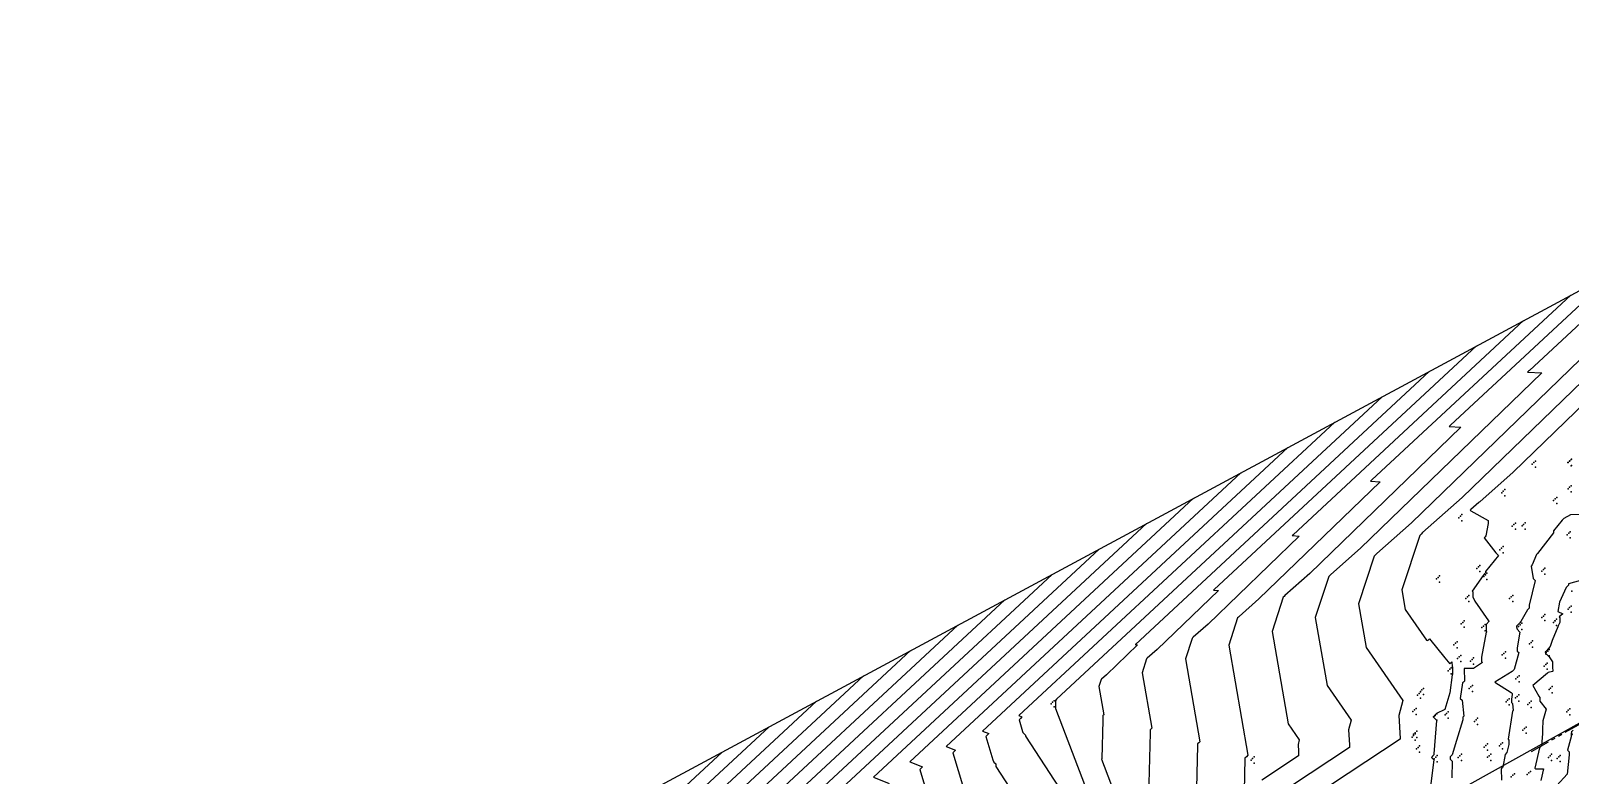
# Model space of a CAD drawing. Header units: metres. Extents: x 419582 to 423558, y 4805372 to 4807539.
# Drawn here: x 421198.4 to 421297.7, y 4806139.8 to 4806187.8 of the extents above; entities that cross this region are included whole.
import ezdxf

# ---------------------------------------------------------------- set-up
doc = ezdxf.new("R2010")
doc.units = ezdxf.units.M
doc.linetypes.add('PHANTOM', pattern=[2.5, 1.25, -0.25, 0.25, -0.25, 0.25, -0.25])
for name, color, linetype in [('C-TINN', 4, 'Continuous'), ('C-TINN-BNDY', 110, 'Continuous'), ('C-TOPO-MAJR', 9, 'Continuous'), ('C-TOPO-MINR', 8, 'Continuous'), ('LS', 7, 'Continuous')]:
    doc.layers.add(name, color=color, linetype=linetype)
doc.styles.get("Standard").update_dxf_attribs({"font": 'simplex.shx'})

# ---------------------------------------------------------------- blocks, each defined once
blk = doc.blocks.new('AN30 +0 +0')
at = {"linetype": 'PHANTOM', "flags": 128}
for points in [[(0, -11.382), (0, 11.382)], [(-11.382, 0), (11.382, 0)]]:
    blk.add_lwpolyline(points, dxfattribs=at)
at = {"flags": 128}
blk.add_lwpolyline([(-4.744, -4.744), (-4.744, 4.744), (4.744, 4.744), (4.744, -4.744)], close=True, dxfattribs=at)
at = {"layer": 'LS', "insert": (-3.273, -0.383), "char_height": 0.51577, "width": 9.13592, "attachment_point": 1}
blk.add_mtext('AN30\\PBase +0 Leg +0', dxfattribs=at)

msp = doc.modelspace()

# ---------------------------------------------------------------- linework, layer by layer
at = {"color": 31, "lineweight": 30, "true_color": 0xffbd7a, "elevation": 1718.013}
msp.add_lwpolyline([(423449.834, 4807399.592), (423130.593, 4807500.114), (421950.92, 4806612.998), (421795.045, 4806430.988), (421305.015, 4806147.038), (421305.015, 4806147.038), (420630.083, 4805770.97), (419765.157, 4805549.54), (419617.356, 4805580.088)], dxfattribs=at)
at = {"layer": 'C-TINN', "color": 4, "linetype": 'Continuous', "lineweight": -3}
for p in [(421295.17, 4806159.92, 1758.44), (421295.27, 4806160.02, 1758.44), (421295.37, 4806160.12, 1758.44), (421295.37, 4806159.72, 1758.44), (421297.47, 4806160.02, 1758.36), (421297.49, 4806160.036, 1758.335), (421297.57, 4806160.12, 1758.36), (421297.59, 4806160.136, 1758.335), (421297.67, 4806160.22, 1758.36), (421297.67, 4806159.82, 1758.36), (421297.69, 4806160.236, 1758.335), (421297.69, 4806159.836, 1758.335), (421297.58, 4806158.43, 1758.62), (421297.68, 4806158.53, 1758.62), (421293.2, 4806158.08, 1758.55), (421293.3, 4806158.18, 1758.55), (421293.4, 4806158.28, 1758.55), (421293.4, 4806157.88, 1758.55), (421296.55, 4806157.58, 1758.69), (421296.65, 4806157.68, 1758.69), (421296.75, 4806157.78, 1758.69), (421297.48, 4806158.33, 1758.62), (421297.68, 4806158.13, 1758.62), (421290.44, 4806156.47, 1757.86), (421290.54, 4806156.57, 1757.86), (421290.64, 4806156.67, 1757.86), (421296.75, 4806157.38, 1758.69), (421290.64, 4806156.27, 1757.86), (421293.88, 4806155.93, 1758.13), (421293.98, 4806156.03, 1758.13), (421294.08, 4806156.13, 1758.13), (421294.08, 4806155.73, 1758.13), (421294.51, 4806155.94, 1758.41), (421294.61, 4806156.04, 1758.41), (421294.71, 4806156.14, 1758.41), (421294.71, 4806155.74, 1758.41), (421297.52, 4806155.47, 1759.28), (421297.62, 4806155.57, 1759.28), (421293.19, 4806154.51, 1758.1), (421293.29, 4806154.61, 1758.1), (421297.42, 4806155.37, 1759.28), (421297.62, 4806155.17, 1759.28), (421293.09, 4806154.41, 1758.1), (421293.29, 4806154.21, 1758.1), (421289, 4806152.53, 1757.8), (421289.1, 4806152.63, 1757.8), (421289.2, 4806152.73, 1757.8), (421291.6, 4806153.2, 1757.6), (421291.7, 4806153.3, 1757.6), (421291.8, 4806153.4, 1757.6), (421291.8, 4806153, 1757.6), (421292.05, 4806152.69, 1758.11), (421292.15, 4806152.79, 1758.11), (421292.25, 4806152.89, 1758.11), (421292.25, 4806152.49, 1758.11), (421295.79, 4806153.03, 1759.35), (421295.89, 4806153.13, 1759.35), (421295.99, 4806153.23, 1759.35), (421295.99, 4806152.83, 1759.35), (421289.2, 4806152.33, 1757.8), (421291.09, 4806151.47, 1757.97), (421293.91, 4806151.47, 1758.18), (421297.73, 4806151.73, 1760.18), (421290.89, 4806151.27, 1757.97), (421290.99, 4806151.37, 1757.97), (421291.09, 4806151.07, 1757.97), (421293.71, 4806151.27, 1758.18), (421293.81, 4806151.37, 1758.18), (421293.91, 4806151.07, 1758.18), (421297.48, 4806150.58, 1760.17), (421297.58, 4806150.68, 1760.17), (421297.68, 4806150.78, 1760.17), (421290.59, 4806149.63, 1757.39), (421290.69, 4806149.73, 1757.39), (421290.79, 4806149.83, 1757.39), (421292.03, 4806149.49, 1757.97), (421292.13, 4806149.59, 1757.97), (421294.29, 4806149.47, 1759.07), (421294.39, 4806149.57, 1759.07), (421294.49, 4806149.67, 1759.07), (421295.79, 4806150.04, 1759.79), (421295.89, 4806150.14, 1759.79), (421295.99, 4806150.24, 1759.79), (421295.99, 4806149.84, 1759.79), (421296.53, 4806149.73, 1759.8), (421296.54, 4806149.73, 1759.95), (421296.63, 4806149.83, 1759.8), (421296.64, 4806149.83, 1759.95), (421296.73, 4806149.93, 1759.8), (421296.73, 4806149.53, 1759.8), (421296.74, 4806149.93, 1759.95), (421296.74, 4806149.53, 1759.95), (421297.68, 4806150.38, 1760.17), (421290.32, 4806148.48, 1757.28), (421290.79, 4806149.43, 1757.39), (421291.93, 4806149.39, 1757.97), (421292.13, 4806149.19, 1757.97), (421294.49, 4806149.27, 1759.07), (421295.19, 4806148.54, 1759.57), (421290.12, 4806148.28, 1757.28), (421290.22, 4806148.38, 1757.28), (421290.32, 4806148.08, 1757.28), (421290.46, 4806147.5, 1757.72), (421290.56, 4806147.6, 1757.72), (421293.24, 4806147.63, 1758.45), (421293.34, 4806147.73, 1758.45), (421293.44, 4806147.83, 1758.45), (421294.99, 4806148.34, 1759.57), (421295.09, 4806148.44, 1759.57), (421295.19, 4806148.14, 1759.57), (421296.07, 4806147.78, 1760.03), (421296.17, 4806147.88, 1760.03), (421296.27, 4806147.98, 1760.03), (421296.27, 4806147.58, 1760.03), (421289.75, 4806146.61, 1756.9), (421289.85, 4806146.71, 1756.9), (421289.95, 4806146.81, 1756.9), (421290.36, 4806147.4, 1757.72), (421290.56, 4806147.2, 1757.72), (421291.19, 4806147.24, 1757.83), (421291.29, 4806147.34, 1757.83), (421291.39, 4806147.44, 1757.83), (421291.39, 4806147.04, 1757.83), (421293.44, 4806147.43, 1758.45), (421295.94, 4806146.91, 1759.81), (421296.04, 4806147.01, 1759.81), (421296.14, 4806147.11, 1759.81), (421296.14, 4806146.71, 1759.81), (421288.16, 4806145.48, 1756.34), (421289.95, 4806146.41, 1756.9), (421291.21, 4806145.57, 1758.67), (421291.31, 4806145.67, 1758.67), (421294.12, 4806146.09, 1759.31), (421294.22, 4806146.19, 1759.31), (421294.32, 4806146.29, 1759.31), (421294.32, 4806145.89, 1759.31), (421296.35, 4806145.5, 1760.81), (421296.45, 4806145.6, 1760.81), (421264.25, 4806144.58, 1748.97), (421264.35, 4806144.68, 1748.97), (421287.77, 4806145.05, 1756.28), (421287.87, 4806145.15, 1756.28), (421287.96, 4806145.28, 1756.34), (421287.97, 4806145.25, 1756.28), (421287.97, 4806144.85, 1756.28), (421288.06, 4806145.38, 1756.34), (421288.16, 4806145.08, 1756.34), (421291.11, 4806145.47, 1758.67), (421291.31, 4806145.27, 1758.67), (421293.48, 4806144.61, 1758.86), (421293.58, 4806144.71, 1758.86), (421293.68, 4806144.81, 1758.86), (421294.1, 4806144.86, 1759.27), (421294.2, 4806144.96, 1759.27), (421294.3, 4806145.06, 1759.27), (421294.3, 4806144.66, 1759.27), (421294.99, 4806144.55, 1759.4), (421295.09, 4806144.65, 1759.4), (421296.25, 4806145.4, 1760.81), (421296.45, 4806145.2, 1760.81), (421264.15, 4806144.48, 1748.97), (421264.35, 4806144.28, 1748.97), (421287.48, 4806143.99, 1756.28), (421287.58, 4806144.09, 1756.28), (421287.68, 4806144.19, 1756.28), (421287.68, 4806143.79, 1756.28), (421288.81, 4806143.64, 1757.01), (421288.91, 4806143.74, 1757.01), (421289.01, 4806143.84, 1757.01), (421289.55, 4806143.77, 1757.1), (421289.65, 4806143.87, 1757.1), (421289.75, 4806143.97, 1757.1), (421289.75, 4806143.57, 1757.1), (421291.65, 4806143.55, 1758.71), (421293.68, 4806144.41, 1758.86), (421294.89, 4806144.45, 1759.4), (421295.09, 4806144.25, 1759.4), (421297.39, 4806143.97, 1760.8), (421297.49, 4806144.07, 1760.8), (421297.59, 4806144.17, 1760.8), (421297.59, 4806143.77, 1760.8), (421287.52, 4806142.52, 1756.29), (421287.62, 4806142.62, 1756.29), (421287.62, 4806142.54, 1756.23), (421287.72, 4806142.72, 1756.29), (421289.01, 4806143.44, 1757.01), (421291.45, 4806143.35, 1758.71), (421291.55, 4806143.45, 1758.71), (421291.65, 4806143.15, 1758.71), (421294.57, 4806142.79, 1759.43), (421294.67, 4806142.89, 1759.43), (421294.77, 4806142.99, 1759.43), (421294.77, 4806142.59, 1759.43), (421297.74, 4806142.53, 1761.03), (421287.42, 4806142.34, 1756.23), (421287.52, 4806142.44, 1756.23), (421287.62, 4806142.14, 1756.23), (421287.71, 4806141.58, 1756.5), (421287.72, 4806142.32, 1756.29), (421287.81, 4806141.68, 1756.5), (421287.91, 4806141.78, 1756.5), (421292.08, 4806141.7, 1758.69), (421292.18, 4806141.8, 1758.69), (421292.28, 4806141.9, 1758.69), (421293.05, 4806141.78, 1758.84), (421293.15, 4806141.88, 1758.84), (421293.25, 4806141.98, 1758.84), (421293.25, 4806141.58, 1758.84), (421277.04, 4806140.86, 1753.13), (421277.14, 4806140.96, 1753.13), (421277.24, 4806141.06, 1753.13), (421277.24, 4806140.66, 1753.13), (421287.91, 4806141.38, 1756.5), (421288.85, 4806140.95, 1757.12), (421288.95, 4806141.05, 1757.12), (421289.05, 4806141.15, 1757.12), (421289.05, 4806140.75, 1757.12), (421290.4, 4806141.03, 1758.55), (421290.5, 4806141.13, 1758.55), (421290.6, 4806141.23, 1758.55), (421290.6, 4806140.83, 1758.55), (421292.28, 4806141.5, 1758.69), (421292.29, 4806141.04, 1758.43), (421292.39, 4806141.14, 1758.43), (421292.49, 4806141.24, 1758.43), (421292.49, 4806140.84, 1758.43), (421296.22, 4806141.03, 1760.38), (421296.32, 4806141.13, 1760.38), (421296.42, 4806141.23, 1760.38), (421296.42, 4806140.83, 1760.38), (421296.78, 4806140.96, 1760.57), (421296.88, 4806141.06, 1760.57), (421296.98, 4806141.16, 1760.57), (421296.98, 4806140.76, 1760.57), (421293.82, 4806139.78, 1759.55), (421293.92, 4806139.88, 1759.55), (421294.02, 4806139.98, 1759.55), (421294.85, 4806139.93, 1759.88), (421294.95, 4806140.03, 1759.88), (421295.05, 4806140.13, 1759.88)]:
    msp.add_point(p, dxfattribs=at)
at = {"layer": 'C-TINN-BNDY', "color": 110, "linetype": 'Continuous', "lineweight": -3, "flags": 128}
msp.add_lwpolyline([(421193.45, 4806114.76), (421316.74, 4806181.07), (421324.23, 4806185.31), (421416.34, 4806233.29), (421455.96, 4806255.55), (421534.88, 4806300.35), (421936.98, 4806642.67), (421937.08, 4806642.77), (421937.18, 4806642.87), (421963.15, 4806666.69), (422251.15, 4806867.33), (422367.39, 4806957.21), (422449.57, 4807014.1), (422473.63, 4807031.8), (422600.66, 4807130.15), (422687.35, 4807196.06), (422733.46, 4807229.97)], dxfattribs=at)
at = {"layer": 'C-TOPO-MAJR', "color": 9, "linetype": 'Continuous', "lineweight": -3, "flags": 128}
for points, elevation in [([(421303.73, 4806174.073), (421294.991, 4806165.963), (421294.933, 4806165.905), (421294.874, 4806165.846), (421295.783, 4806165.798), (421284.102, 4806154.511), (421282.182, 4806152.813), (421282.114, 4806152.745), (421282.047, 4806152.677), (421281.183, 4806150.041), (421281.949, 4806145.653), (421283.491, 4806143.429), (421283.319, 4806142.799), (421283.381, 4806141.832), (421283.381, 4806141.673), (421278.309, 4806138.329)], 1755), ([(421288.532, 4806165.898), (421269.584, 4806148.315), (421269.574, 4806148.305), (421269.564, 4806148.295), (421269.719, 4806148.287), (421267.724, 4806146.359), (421267.396, 4806146.069), (421267.384, 4806146.058), (421267.373, 4806146.046), (421267.225, 4806145.596), (421267.542, 4806143.784), (421267.517, 4806143.759), (421267.492, 4806143.734), (421267.492, 4806143.433), (421267.429, 4806140.948), (421267.4, 4806140.92), (421271.638, 4806129.797)], 1750), ([(421273.333, 4806157.724), (421255.045, 4806140.753), (421255.851, 4806140.421), (421255.77, 4806140.34), (421255.689, 4806140.259), (421256.596, 4806137.224)], 1745), ([(421298.523, 4806152.492), (421297.509, 4806152.212), (421297.509, 4806152.125), (421297.431, 4806152.047), (421297.353, 4806151.969), (421296.927, 4806151.042), (421296.813, 4806150.428), (421297.135, 4806150.281), (421296.908, 4806150.078), (421296.954, 4806150.032), (421296.954, 4806149.723), (421296.848, 4806149.508), (421296.82, 4806149.437), (421296.815, 4806149.432), (421296.446, 4806148.561), (421296.33, 4806148.182), (421296.2, 4806148.017), (421296.106, 4806147.923), (421296.106, 4806147.897), (421296.013, 4806147.803), (421296.052, 4806147.661), (421296.066, 4806147.675), (421296.08, 4806147.689), (421296.252, 4806147.516), (421296.474, 4806147.178), (421296.474, 4806146.846), (421296.486, 4806146.58), (421296.467, 4806146.561), (421296.199, 4806146.499), (421296.18, 4806146.48), (421296.161, 4806146.461), (421295.208, 4806145.665), (421295.584, 4806144.969), (421295.669, 4806144.884), (421295.669, 4806144.654), (421296.076, 4806144.13), (421295.86, 4806143.398), (421295.828, 4806142.826), (421295.828, 4806142.569), (421295.76, 4806141.774), (421295.7, 4806141.714), (421295.64, 4806141.654), (421295.331, 4806140.346), (421295.379, 4806140.298), (421295.896, 4806140.302), (421295.727, 4806139.55)], 1760), ([(421243.326, 4806135.808), (421258.135, 4806149.55)], 1740), ([(421231.607, 4806130.862), (421242.936, 4806141.376)], 1735)]:
    msp.add_lwpolyline(points, dxfattribs=dict(at, elevation=elevation))
at = {"layer": 'C-TOPO-MINR', "color": 8, "linetype": 'Continuous', "lineweight": -3, "flags": 128}
for points, elevation in [([(421311.421, 4806176.304), (421293.929, 4806159.403), (421291.782, 4806157.503), (421291.758, 4806157.479), (421291.733, 4806157.454), (421291.2, 4806156.997), (421291.18, 4806156.976), (421291.159, 4806156.956), (421291.2, 4806156.916), (421292.32, 4806156.286), (421292.32, 4806156.094), (421292.186, 4806155.302), (421292.128, 4806155.243), (421292.069, 4806155.185), (421292.832, 4806154.208), (421292.992, 4806154.048), (421292.153, 4806153), (421292.153, 4806152.914), (421292.075, 4806152.835), (421291.996, 4806152.757), (421291.296, 4806151.731), (421291.339, 4806151.689), (421291.339, 4806151.374), (421291.464, 4806151.099), (421292.356, 4806149.83), (421292.384, 4806149.801), (421292.189, 4806149.587), (421292.189, 4806149.198), (421292.212, 4806149.105), (421292.206, 4806149.099), (421292.199, 4806149.093), (421291.897, 4806147.492), (421291.897, 4806147.202), (421291.952, 4806147.147), (421291.374, 4806146.763), (421290.781, 4806146.749), (421290.795, 4806145.95), (421290.733, 4806145.888), (421290.671, 4806145.826), (421290.53, 4806144.83), (421290.644, 4806144.715), (421290.756, 4806143.679), (421290.7, 4806143.623), (421290.7, 4806143.447), (421290.278, 4806142.118), (421290.004, 4806141.199), (421289.942, 4806141.138), (421289.881, 4806141.076), (421289.881, 4806140.922), (421290.004, 4806140.799), (421289.986, 4806139.726)], 1758), ([(421300.69, 4806172.438), (421289.91, 4806162.434), (421289.861, 4806162.385), (421289.812, 4806162.336), (421290.57, 4806162.296), (421280.826, 4806152.881), (421279.225, 4806151.464), (421279.168, 4806151.407), (421279.112, 4806151.351), (421278.392, 4806149.152), (421279.431, 4806143.197), (421280.148, 4806142.162), (421280.068, 4806141.869), (421280.097, 4806141.419), (421280.097, 4806141.131), (421277.738, 4806139.576)], 1754), ([(421306.209, 4806172.802), (421290.653, 4806157.772), (421288.097, 4806155.51), (421288.006, 4806155.42), (421287.916, 4806155.329), (421286.767, 4806151.819), (421286.985, 4806150.565), (421288.353, 4806148.593), (421288.43, 4806148.557), (421288.485, 4806148.612), (421288.54, 4806148.667), (421289.536, 4806147.446), (421289.847, 4806147.049), (421289.921, 4806147.123), (421289.995, 4806147.197), (421290, 4806146.882), (421290.024, 4806146.858), (421290.024, 4806146.506), (421290.027, 4806146.368), (421290.021, 4806146.363), (421290.016, 4806146.357), (421289.85, 4806145.19), (421289.541, 4806144.116), (421288.997, 4806143.859), (421288.996, 4806143.854), (421288.897, 4806143.755), (421288.893, 4806143.746), (421288.795, 4806143.648), (421288.795, 4806143.642), (421288.795, 4806143.627), (421288.992, 4806143.43), (421288.992, 4806143.424), (421288.988, 4806143.407), (421288.829, 4806141.272), (421288.829, 4806141.195), (421288.749, 4806141.114), (421288.668, 4806141.033), (421288.829, 4806140.872), (421288.601, 4806139.183)], 1757), ([(421297.651, 4806170.803), (421284.828, 4806158.904), (421284.789, 4806158.865), (421284.75, 4806158.826), (421285.358, 4806158.793), (421277.551, 4806151.251), (421276.268, 4806150.115), (421276.222, 4806150.07), (421276.177, 4806150.025), (421275.6, 4806148.263), (421276.837, 4806141.173), (421276.74, 4806141.076), (421276.643, 4806140.979), (421276.643, 4806140.967), (421276.59, 4806138.864)], 1753), ([(421294.611, 4806169.168), (421279.747, 4806155.375), (421279.717, 4806155.345), (421279.688, 4806155.316), (421280.145, 4806155.291), (421274.275, 4806149.62), (421273.31, 4806148.767), (421273.276, 4806148.732), (421273.242, 4806148.698), (421272.809, 4806147.374), (421273.739, 4806142.043), (421273.666, 4806141.97), (421273.593, 4806141.898), (421273.593, 4806141.789), (421273.407, 4806134.479)], 1752), ([(421300.996, 4806169.3), (421287.378, 4806156.142), (421285.14, 4806154.161), (421285.06, 4806154.082), (421284.981, 4806154.003), (421283.975, 4806150.93), (421284.467, 4806148.109), (421286.834, 4806144.695), (421286.57, 4806143.73), (421286.665, 4806142.245), (421286.665, 4806142.215), (421278.881, 4806137.083)], 1756), ([(421291.571, 4806167.533), (421274.665, 4806151.845), (421274.646, 4806151.825), (421274.626, 4806151.806), (421274.932, 4806151.789), (421270.999, 4806147.99), (421270.353, 4806147.418), (421270.33, 4806147.395), (421270.308, 4806147.372), (421270.017, 4806146.485), (421270.64, 4806142.914), (421270.591, 4806142.865), (421270.542, 4806142.816), (421270.542, 4806142.611), (421270.418, 4806137.713)], 1751), ([(421285.492, 4806164.264), (421264.502, 4806144.786), (421264.502, 4806144.786), (421264.502, 4806144.785), (421264.506, 4806144.785), (421264.448, 4806144.729), (421264.439, 4806144.72), (421264.438, 4806144.72), (421264.438, 4806144.72), (421264.434, 4806144.707), (421264.443, 4806144.654), (421264.442, 4806144.653), (421264.442, 4806144.652), (421264.442, 4806144.255), (421264.44, 4806144.183), (421264.439, 4806144.182), (421270.313, 4806128.765)], 1749), ([(421282.452, 4806162.629), (421262.077, 4806143.721), (421262.273, 4806143.639), (421262.178, 4806143.544), (421262.083, 4806143.449), (421262.304, 4806142.707), (421262.334, 4806142.636), (421262.494, 4806142.475), (421262.494, 4806142.397), (421264.67, 4806139.067), (421268.988, 4806127.733), (421268.782, 4806126.838), (421268.844, 4806126.776), (421268.844, 4806126.499), (421267.723, 4806121.165), (421267.695, 4806121.136), (421267.666, 4806121.108), (421263.79, 4806114.704), (421256.727, 4806099.441), (421256.742, 4806099.426), (421256.742, 4806099.056), (421256.484, 4806098.355), (421255.819, 4806094.652), (421252.085, 4806089.428)], 1748), ([(421279.413, 4806160.994), (421259.733, 4806142.731), (421260.133, 4806142.567), (421260.042, 4806142.476), (421259.951, 4806142.385), (421260.402, 4806140.88), (421260.461, 4806140.735), (421260.581, 4806140.615), (421260.581, 4806140.456), (421264.999, 4806133.693)], 1747), ([(421276.373, 4806159.359), (421257.389, 4806141.742), (421257.992, 4806141.494), (421257.906, 4806141.408), (421257.82, 4806141.322), (421258.499, 4806139.052)], 1746), ([(421298.777, 4806156.684), (421297.645, 4806156.656), (421297.207, 4806156.429), (421297.155, 4806156.376), (421297.102, 4806156.324), (421296.548, 4806155.618), (421296.548, 4806155.489), (421295.513, 4806154.165), (421295.451, 4806154.102), (421295.162, 4806153.432), (421295.09, 4806153.36), (421295.228, 4806152.563), (421295.368, 4806152.423), (421294.969, 4806150.844), (421294.969, 4806150.647), (421294.918, 4806150.596), (421294.868, 4806150.545), (421294.444, 4806149.78), (421294.352, 4806149.688), (421294.26, 4806149.596), (421294.153, 4806149.478), (421294.153, 4806149.452), (421294.194, 4806149.285), (421294.371, 4806149.107), (421294.201, 4806148.08), (421294.201, 4806147.877), (421294.299, 4806147.779), (421294.003, 4806146.701), (421293.939, 4806146.637), (421293.875, 4806146.573), (421292.759, 4806145.887), (421293.817, 4806145.208), (421293.879, 4806145.146), (421293.858, 4806144.861), (421293.823, 4806144.827), (421293.823, 4806144.564), (421293.892, 4806144.495), (421293.948, 4806144.061), (421293.923, 4806144.037), (421293.899, 4806144.012), (421293.608, 4806142.2), (421293.662, 4806142.145), (421293.662, 4806141.854), (421293.527, 4806141.357), (421293.424, 4806141.219), (421293.269, 4806140.402), (421293.218, 4806140.351), (421293.167, 4806140.301), (421293.195, 4806139.575)], 1759), ([(421270.293, 4806156.089), (421252.701, 4806139.764), (421253.71, 4806139.348)], 1744), ([(421267.254, 4806154.454), (421250.358, 4806138.775)], 1743), ([(421264.214, 4806152.82), (421248.014, 4806137.786)], 1742), ([(421245.67, 4806136.797), (421261.174, 4806151.185)], 1741), ([(421240.982, 4806134.819), (421255.095, 4806147.915)], 1739), ([(421238.638, 4806133.83), (421252.055, 4806146.28)], 1738), ([(421236.295, 4806132.841), (421249.016, 4806144.645)], 1737), ([(421233.951, 4806131.851), (421245.976, 4806143.01)], 1736), ([(421297.807, 4806142.779), (421297.72, 4806142.692), (421297.694, 4806142.718), (421297.684, 4806142.539), (421297.684, 4806142.531), (421297.679, 4806142.47), (421297.69, 4806142.441), (421297.446, 4806141.493), (421297.548, 4806141.39), (421297.548, 4806141.195), (421297.41, 4806139.96), (421296.759, 4806139.228)], 1761)]:
    msp.add_lwpolyline(points, dxfattribs=dict(at, elevation=elevation))

# ---------------------------------------------------------------- block references
at = {"rotation": 29.60830910000001}
msp.add_blockref('AN30 +0 +0', (421305.02, 4806147.04, 1762.93), dxfattribs=at)

doc.saveas('drawing.dxf')
